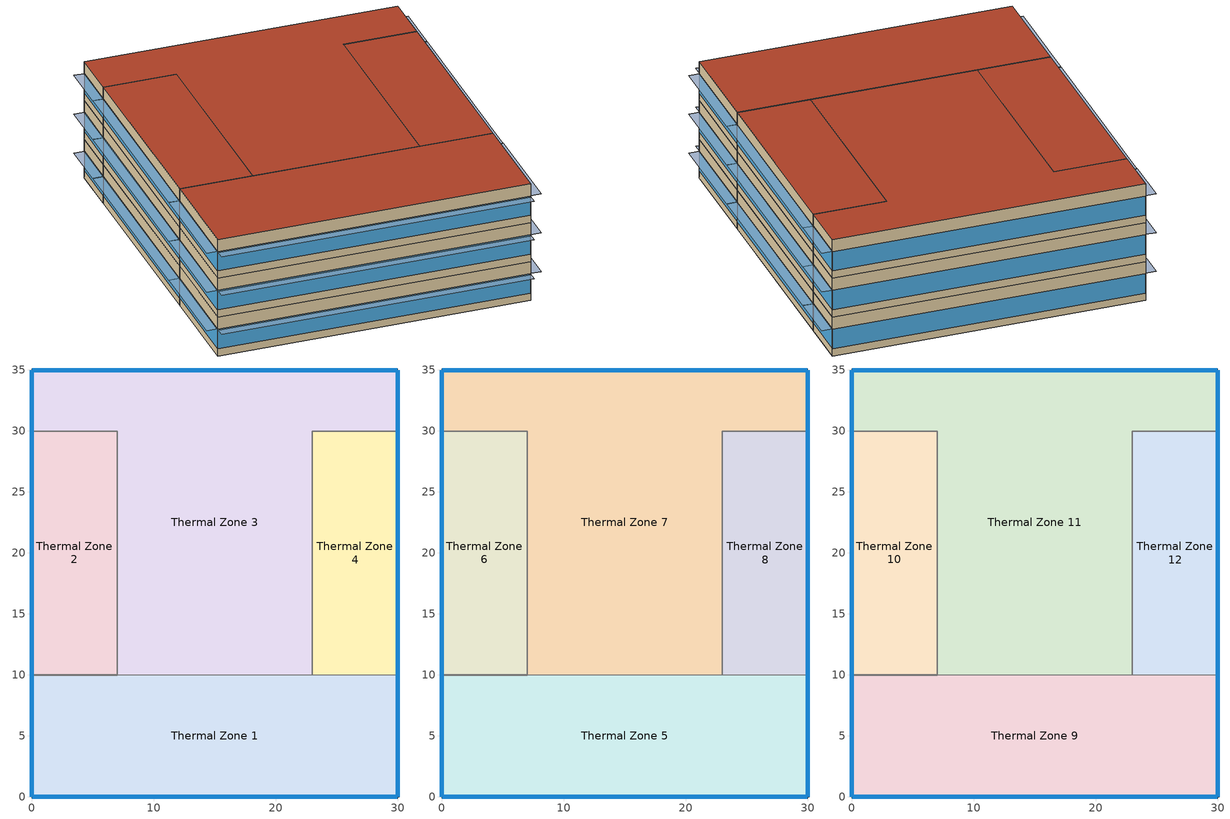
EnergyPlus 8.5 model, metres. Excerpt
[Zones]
Thermal Zone 1
 floor ground (ExtSlabCarpet 4in ClimateZone 1-8): 30,10 30,0 0,0 0,10 z0
 wall outside (Newexteriorwall): 0,10 0,0 30,0 30,10 z0:4
 wall to Thermal Zone 2 (Newinteriorwoodwall Reversed): 7,10 0,10 z0:4
 wall to Thermal Zone 3 (Newinteriorwoodwall Reversed): 23,10 7,10 z0:4
 wall to Thermal Zone 4 (Newinteriorwoodwall Reversed): 30,10 23,10 z0:4
 window (ASHRAE 189.1-2009 ExtWindow ClimateZone 1): 0,9.97 0,0.03 / 30,0.03 30,9.97 z0.76:2.77; 0.03,0 29.97,0 z0.76:2.76
Thermal Zone 2
 floor ground (ExtSlabCarpet 4in ClimateZone 1-8): 0,30 7,30 7,10 0,10 z0
 wall outside (Newexteriorwall): 0,30 0,10 z0:4
 wall to Thermal Zone 3 (Newinteriorwoodwall): 7,10 7,30 0,30 z0:4
 window (ASHRAE 189.1-2009 ExtWindow ClimateZone 1): 0,29.97 0,10.03 z0.76:2.77
Thermal Zone 3
 floor ground (ExtSlabCarpet 4in ClimateZone 1-8): 30,35 30,30 23,30 23,10 7,10 7,30 0,30 0,35 z0
 wall outside (Newexteriorwall): 30,30 30,35 0,35 0,30 z0:4
 wall to Thermal Zone 4 (Newinteriorwoodwall): 23,10 23,30 30,30 z0:4
 window (ASHRAE 189.1-2009 ExtWindow ClimateZone 1): 0,34.97 0,30.03 / 30,30.03 30,34.97 z0.76:2.78; 29.97,35 0.03,35 z0.76:2.76
Thermal Zone 4
 floor ground (ExtSlabCarpet 4in ClimateZone 1-8): 30,30 30,10 23,10 23,30 z0
 wall outside (Newexteriorwall): 30,10 30,30 z0:4
 window (ASHRAE 189.1-2009 ExtWindow ClimateZone 1): 30,10.03 30,29.97 z0.76:2.77
Thermal Zone 5
 floor to Thermal Zone 1 (Interior Floor): 30,10 30,0 0,0 0,10 z4
 wall outside (Newexteriorwall): 0,10 0,0 30,0 30,10 z4:8
 wall to Thermal Zone 6 (Newinteriorwoodwall): 7,10 0,10 z4:8
 wall to Thermal Zone 7 (Newinteriorwoodwall): 23,10 7,10 z4:8
 wall to Thermal Zone 8 (Newinteriorwoodwall): 30,10 23,10 z4:8
 window (ASHRAE 189.1-2009 ExtWindow ClimateZone 1): 0,9.97 0,0.03 / 30,0.03 30,9.97 z4.76:6.77; 0.03,0 29.97,0 z4.76:6.76
Thermal Zone 6
 floor to Thermal Zone 2 (Interior Floor): 7,30 7,10 0,10 0,30 z4
 wall outside (Newexteriorwall): 0,30 0,10 z4:8
 wall to Thermal Zone 7 (Newinteriorwoodwall): 7,10 7,30 0,30 z4:8
 window (ASHRAE 189.1-2009 ExtWindow ClimateZone 1): 0,29.97 0,10.03 z4.76:6.77
Thermal Zone 7
 floor to Thermal Zone 3 (Interior Floor): 30,35 30,30 23,30 23,10 7,10 7,30 0,30 0,35 z4
 wall outside (Newexteriorwall): 30,30 30,35 0,35 0,30 z4:8
 wall to Thermal Zone 8 (Newinteriorwoodwall): 23,10 23,30 30,30 z4:8
 window (ASHRAE 189.1-2009 ExtWindow ClimateZone 1): 0,34.97 0,30.03 / 30,30.03 30,34.97 z4.76:6.78; 29.97,35 0.03,35 z4.76:6.76
Thermal Zone 8
 floor to Thermal Zone 4 (Interior Floor): 30,30 30,10 23,10 23,30 z4
 wall outside (Newexteriorwall): 30,10 30,30 z4:8
 window (ASHRAE 189.1-2009 ExtWindow ClimateZone 1): 30,10.03 30,29.97 z4.76:6.77
Thermal Zone 10
 floor to Thermal Zone 6 (Interior Floor): 7,30 7,10 0,10 0,30 z8
 wall outside (Newexteriorwall): 0,30 0,10 z8:12
 wall to Thermal Zone 11 (Newinteriorwoodwall): 7,10 7,30 0,30 z8:12
 wall to Thermal Zone 9 (Newinteriorwoodwall Reversed): 0,10 7,10 z8:12
 window (ASHRAE 189.1-2009 ExtWindow ClimateZone 1): 0,29.97 0,10.03 z8.76:10.77
 roof outside (ASHRAE 189.1-2009 ExtRoof IEAD ClimateZone 1): 7,10 7,30 0,30 0,10 z12
Thermal Zone 11
 floor to Thermal Zone 7 (Interior Floor): 30,35 30,30 23,30 23,10 7,10 7,30 0,30 0,35 z8
 wall outside (Newexteriorwall): 30,30 30,35 0,35 0,30 z8:12
 wall to Thermal Zone 12 (Newinteriorwoodwall): 23,10 23,30 30,30 z8:12
 wall to Thermal Zone 9 (Newinteriorwoodwall Reversed): 7,10 23,10 z8:12
 window (ASHRAE 189.1-2009 ExtWindow ClimateZone 1): 0,34.97 0,30.03 / 30,30.03 30,34.97 z8.76:10.78; 29.97,35 0.03,35 z8.76:10.76
 roof outside (ASHRAE 189.1-2009 ExtRoof IEAD ClimateZone 1): 23,10 23,30 30,30 30,35 0,35 0,30 7,30 7,10 z12
Thermal Zone 12
 floor to Thermal Zone 8 (Interior Floor): 30,30 30,10 23,10 23,30 z8
 wall outside (Newexteriorwall): 30,10 30,30 z8:12
 wall to Thermal Zone 9 (Newinteriorwoodwall Reversed): 23,10 30,10 z8:12
 window (ASHRAE 189.1-2009 ExtWindow ClimateZone 1): 30,10.03 30,29.97 z8.76:10.77
 roof outside (ASHRAE 189.1-2009 ExtRoof IEAD ClimateZone 1): 30,10 30,30 23,30 23,10 z12
Thermal Zone 9
 floor to Thermal Zone 5 (Interior Floor): 0,10 30,10 30,0 0,0 z8
 wall outside (Newexteriorwall): 0,10 0,0 30,0 30,10 z8:12
 window (ASHRAE 189.1-2009 ExtWindow ClimateZone 1): 0,9.97 0,0.03 / 30,0.03 30,9.97 z8.76:10.77; 0.03,0 29.97,0 z8.76:10.76
 roof outside (ASHRAE 189.1-2009 ExtRoof IEAD ClimateZone 1): 30,0 30,10 0,10 0,0 z12
shading: 29.97,-1 29.97,0 0.03,0 0.03,-1 z2.76; 0,0.03 0,9.97 -1.01,9.97 -1.01,0.03 z2.77; 31.01,0.03 31.01,9.97 30,9.97 30,0.03 z2.77; 0,10.03 0,29.97 -1,29.97 -1,10.03 z10.77; 0,30.03 0,34.97 -1.01,34.97 -1.01,30.03 z10.78; 31.01,30.03 31.01,34.97 30,34.97 30,30.03 z10.78; 31,10.03 31,29.97 30,29.97 30,10.03 z10.77; 0,10.03 0,29.97 -1,29.97 -1,10.03 z2.77; 31.01,30.03 31.01,34.97 30,34.97 30,30.03 z2.78; 0,30.03 0,34.97 -1.01,34.97 -1.01,30.03 z2.78; 31,10.03 31,29.97 30,29.97 30,10.03 z2.77; 31.01,0.03 31.01,9.97 30,9.97 30,0.03 z6.77; 29.97,-1 29.97,0 0.03,0 0.03,-1 z6.76; 0,0.03 0,9.97 -1.01,9.97 -1.01,0.03 z6.77; 0,10.03 0,29.97 -1,29.97 -1,10.03 z6.77; 0,30.03 0,34.97 -1.01,34.97 -1.01,30.03 z6.78; 31.01,30.03 31.01,34.97 30,34.97 30,30.03 z6.78; 31,10.03 31,29.97 30,29.97 30,10.03 z6.77; 29.97,-1 29.97,0 0.03,0 0.03,-1 z10.76; 0,0.03 0,9.97 -1.01,9.97 -1.01,0.03 z10.77; 31.01,0.03 31.01,9.97 30,9.97 30,0.03 z10.77
[Building]
Building 1
[Site:Location]
Rio de Janeiro-Vila Militar: Latitude {deg}=-22.86; Longitude {deg}=-43.41; Time Zone {hr}=-3; Elevation {m}=45
[SizingPeriod:DesignDay] Day of Month=21; Dry-Bulb Temperature Range Modifier Type=DefaultMultipliers; Rain Indicator=No; Snow Indicator=No; Daylight Saving Time Indicator=No
Name | Month | Day Type | Maximum Dry-Bulb Temperature {C} | Daily Dry-Bulb Temperature Range {deltaC} | Humidity Condition Type | Wetbulb or DewPoint at Maximum Dry-Bulb {C} | Barometric Pressure {Pa} | Wind Speed {m/s} | Wind Direction {deg} | Solar Model Indicator | ASHRAE Clear Sky Optical Depth for Beam Irradiance (taub) | ASHRAE Clear Sky Optical Depth for Diffuse Irradiance (taud) | Enthalpy at Maximum Dry-Bulb {J/kg} | Sky Clearness
CAIRO Ann Clg .4% Condns DB=>MWB | 7 | SummerDesignDay | 38.1 | 11.5 | Wetbulb | 21.1 | 100439 | 5.4 | 350 | ASHRAETau | 0.451 | 1.976
CAIRO Ann Clg .4% Condns DP=>MDB | 7 | SummerDesignDay | 27.3 | 11.5 | Dewpoint | 23.1 | 100439 | 5.4 | 350 | ASHRAETau | 0.451 | 1.976
CAIRO Ann Clg .4% Condns Enth=>MDB | 7 | SummerDesignDay | 32 | 11.5 | Enthalpy |  | 100439 | 5.4 | 350 | ASHRAETau | 0.451 | 1.976 | 76100
CAIRO Ann Clg .4% Condns WB=>MDB | 7 | SummerDesignDay | 31.8 | 11.5 | Wetbulb | 24.9 | 100439 | 5.4 | 350 | ASHRAETau | 0.451 | 1.976
CAIRO Ann Htg 99.6% Condns DB | 1 | WinterDesignDay | 7.7 | 0 | Wetbulb | 7.7 | 100439 | 2.3 | 90 | ASHRAEClearSky |  |  |  | 0
CAIRO Ann Htg Wind 99.6% Condns WS=>MCDB | 1 | WinterDesignDay | 14.7 | 0 | Wetbulb | 14.7 | 100439 | 11.6 | 90 | ASHRAEClearSky |  |  |  | 0
CAIRO Ann Hum_n 99.6% Condns DP=>MCDB | 1 | WinterDesignDay | 20.2 | 0 | Dewpoint | -3.9 | 100439 | 2.3 | 90 | ASHRAEClearSky |  |  |  | 0
Piacenza Ann Clg .4% Condns DB=>MWB | 8 | SummerDesignDay | 33.1 | 11.9 | Wetbulb | 22.7 | 99726 | 2.3 | 90 | ASHRAETau | 0.48 | 1.935
Piacenza Ann Clg .4% Condns DP=>MDB | 8 | SummerDesignDay | 27.4 | 11.9 | Dewpoint | 23 | 99726 | 2.3 | 90 | ASHRAETau | 0.48 | 1.935
Piacenza Ann Clg .4% Condns Enth=>MDB | 8 | SummerDesignDay | 30.3 | 11.9 | Enthalpy |  | 99726 | 2.3 | 90 | ASHRAETau | 0.48 | 1.935 | 74900
Piacenza Ann Clg .4% Condns WB=>MDB | 8 | SummerDesignDay | 30.1 | 11.9 | Wetbulb | 24.6 | 99726 | 2.3 | 90 | ASHRAETau | 0.48 | 1.935
Piacenza Ann Htg 99.6% Condns DB | 1 | WinterDesignDay | -6.1 | 0 | Wetbulb | -6.1 | 99726 | 2 | 250 | ASHRAEClearSky |  |  |  | 0
Piacenza Ann Htg Wind 99.6% Condns WS=>MCDB | 1 | WinterDesignDay | 5.8 | 0 | Wetbulb | 5.8 | 99726 | 8.9 | 250 | ASHRAEClearSky |  |  |  | 0
Piacenza Ann Hum_n 99.6% Condns DP=>MCDB | 1 | WinterDesignDay | 3.5 | 0 | Dewpoint | -11.3 | 99726 | 2 | 250 | ASHRAEClearSky |  |  |  | 0
[Material] Thermal Absorptance=0.9
Name | Roughness | Thickness {m} | Conductivity {W/m-K} | Density {kg/m3} | Specific Heat {J/kg-K} | Solar Absorptance | Visible Absorptance
1/2IN Gypsum | Smooth | 0.0127 | 0.16 | 784.9 | 830 | 0.4 | 0.4
1IN Stucco | Smooth | 0.0253 | 0.6918 | 1858 | 837 | 0.92 | 0.92
8IN Concrete HW | MediumRough | 0.2033 | 1.7296 | 2243 | 837 | 0.65 | 0.65
F16 Acoustic tile | MediumSmooth | 0.0191 | 0.06 | 368 | 590 | 0.3 | 0.3
G01a 19mm gypsum board | MediumSmooth | 0.019 | 0.16 | 800 | 1090 | 0.4 | 0.4
G05 25mm wood | MediumSmooth | 0.0254 | 0.15 | 608 | 1630 | 0.5 | 0.5
M11 100mm lightweight concrete | MediumRough | 0.1016 | 0.53 | 1280 | 840 | 0.5 | 0.5
MAT-CC05 4 HW CONCRETE | Rough | 0.1016 | 1.311 | 2240 | 836.8 | 0.85 | 0.85
Metal Decking | MediumSmooth | 0.0015 | 45.006 | 7680 | 418.4 | 0.6 | 0.6
Roof Insulation [18] | MediumRough | 0.1693 | 0.049 | 265 | 836.8 | 0.7 | 0.7
Roof Membrane | VeryRough | 0.0095 | 0.16 | 1121.29 | 1460 | 0.7 | 0.7
Wall Insulation [44] | MediumRough | 0.1104 | 0.0432 | 91 | 837 | 0.5 | 0.5
[Material:AirGap]
Name | Thermal Resistance {m2-K/W}
F04 Wall air space resistance | 0.15
F05 Ceiling air space resistance | 0.18
[Material:NoMass]
CP02 CARPET PAD: Roughness=Smooth; Thermal Resistance {m2-K/W}=0.1; Thermal Absorptance=0.9; Solar Absorptance=0.8; Visible Absorptance=0.8
[WindowMaterial:Glazing]
Theoretical Glass [167]: Optical Data Type=SpectralAverage; Thickness {m}=0.003; Solar Transmittance at Normal Incidence=0.2374; Front Side Solar Reflectance at Normal Incidence=0.7126; Back Side Solar Reflectance at Normal Incidence=0; Visible Transmittance at Normal Incidence=0.2512; Front Side Visible Reflectance at Normal Incidence=0.6988; Back Side Visible Reflectance at Normal Incidence=0; Infrared Transmittance at Normal Incidence=0; Front Side Infrared Hemispherical Emissivity=0.985; Back Side Infrared Hemispherical Emissivity=0.985; Conductivity {W/m-K}=2.1073; Dirt Correction Factor for Solar and Visible Transmittance=1; Solar Diffusing=No
[Construction]
ASHRAE 189.1-2009 ExtRoof IEAD ClimateZone 1: Roof Membrane, Roof Insulation [18], Metal Decking
ASHRAE 189.1-2009 ExtWindow ClimateZone 1: Theoretical Glass [167]
ExtSlabCarpet 4in ClimateZone 1-8: MAT-CC05 4 HW CONCRETE, CP02 CARPET PAD
Interior Floor: F16 Acoustic tile, F05 Ceiling air space resistance, M11 100mm lightweight concrete
Newexteriorwall: 1IN Stucco, 8IN Concrete HW, Wall Insulation [44], 1/2IN Gypsum
Newinteriorwoodwall: G05 25mm wood, F04 Wall air space resistance, G01a 19mm gypsum board
Newinteriorwoodwall Reversed: G01a 19mm gypsum board, F04 Wall air space resistance, G05 25mm wood
[Zone]
Thermal Zone 1; Thermal Zone 10; Thermal Zone 11; Thermal Zone 12; Thermal Zone 2; Thermal Zone 3; Thermal Zone 4; Thermal Zone 5; Thermal Zone 6; Thermal Zone 7; Thermal Zone 8; Thermal Zone 9
[ZoneControl:Thermostat] Control Object Type 1=ThermostatSetpoint:DualSetpoint
Name | Zone or ZoneList | Control Type Schedule | Control Name 1
Thermal Zone 1 Thermostat | Thermal Zone 1 | Thermal Zone 1 Thermostat Schedule | Thermal Zone 1 Thermostat 1
Thermal Zone 10 Thermostat | Thermal Zone 10 | Thermal Zone 10 Thermostat Schedule | Thermal Zone 10 Thermostat
Thermal Zone 11 Thermostat | Thermal Zone 11 | Thermal Zone 11 Thermostat Schedule | Thermal Zone 11 Thermostat
Thermal Zone 12 Thermostat | Thermal Zone 12 | Thermal Zone 12 Thermostat Schedule | Thermal Zone 12 Thermostat
Thermal Zone 2 Thermostat | Thermal Zone 2 | Thermal Zone 2 Thermostat Schedule | Thermal Zone 2 Thermostat
Thermal Zone 3 Thermostat | Thermal Zone 3 | Thermal Zone 3 Thermostat Schedule | Thermal Zone 3 Thermostat
Thermal Zone 4 Thermostat | Thermal Zone 4 | Thermal Zone 4 Thermostat Schedule | Thermal Zone 4 Thermostat
Thermal Zone 6 Thermostat | Thermal Zone 6 | Thermal Zone 6 Thermostat Schedule | Thermal Zone 6 Thermostat
Thermal Zone 7 Thermostat | Thermal Zone 7 | Thermal Zone 7 Thermostat Schedule | Thermal Zone 7 Thermostat
Thermal Zone 8 Thermostat | Thermal Zone 8 | Thermal Zone 8 Thermostat Schedule | Thermal Zone 8 Thermostat
Thermal Zone 9 Thermostat | Thermal Zone 9 | Thermal Zone 9 Thermostat Schedule | Thermal Zone 9 Thermostat 1
[ThermostatSetpoint:DualSetpoint] Heating Setpoint Temperature Schedule=Medium Office HtgSetp; Cooling Setpoint Temperature Schedule=Medium Office ClgSetp
Thermal Zone 1 Thermostat 1; Thermal Zone 10 Thermostat; Thermal Zone 11 Thermostat; Thermal Zone 12 Thermostat; Thermal Zone 2 Thermostat; Thermal Zone 3 Thermostat; Thermal Zone 4 Thermostat; Thermal Zone 6 Thermostat; Thermal Zone 7 Thermostat; Thermal Zone 8 Thermostat; Thermal Zone 9 Thermostat 1
[Sizing:Zone] Zone Cooling Design Supply Air Temperature Input Method=SupplyAirTemperature; Zone Cooling Design Supply Air Temperature {C}=14; Zone Cooling Design Supply Air Temperature Difference {deltaC}=11.11; Zone Heating Design Supply Air Temperature Input Method=SupplyAirTemperature; Zone Heating Design Supply Air Temperature {C}=40; Zone Heating Design Supply Air Temperature Difference {deltaC}=11.11; Zone Cooling Design Supply Air Humidity Ratio {kgWater/kgDryAir}=0.0085; Zone Heating Design Supply Air Humidity Ratio {kgWater/kgDryAir}=0.008; Cooling Design Air Flow Method=DesignDay; Cooling Design Air Flow Rate {m3/s}=0; Cooling Minimum Air Flow per Zone Floor Area {m3/s-m2}=0.000762; Cooling Minimum Air Flow {m3/s}=0; Cooling Minimum Air Flow Fraction=0; Heating Design Air Flow Method=DesignDay; Heating Design Air Flow Rate {m3/s}=0; Heating Maximum Air Flow per Zone Floor Area {m3/s-m2}=0.002032; Heating Maximum Air Flow {m3/s}=0.141576; Heating Maximum Air Flow Fraction=0.3; Account for Dedicated Outdoor Air System=No
Name | Design Specification Outdoor Air Object | Design Specification Zone Air Distribution Object
Thermal Zone 1 | 189.1-2009 - Office - BreakRoom - CZ1-3 Ventilation | Thermal Zone 1 Design Spec Zone Air Dist
Thermal Zone 10 | 189.1-2009 - Office - ClosedOffice - CZ1-3 Ventilation | Thermal Zone 10 Design Spec Zone Air Dist
Thermal Zone 11 | 189.1-2009 - Office - OpenOffice - CZ1-3 Ventilation | Thermal Zone 11 Design Spec Zone Air Dist
Thermal Zone 12 | 189.1-2009 - Office - ClosedOffice - CZ1-3 Ventilation | Thermal Zone 12 Design Spec Zone Air Dist
Thermal Zone 2 | 189.1-2009 - Office - ClosedOffice - CZ1-3 Ventilation | Thermal Zone 2 Design Spec Zone Air Dist
Thermal Zone 3 | 189.1-2009 - Office - OpenOffice - CZ1-3 Ventilation | Thermal Zone 3 Design Spec Zone Air Dist
Thermal Zone 4 | 189.1-2009 - Office - ClosedOffice - CZ1-3 Ventilation | Thermal Zone 4 Design Spec Zone Air Dist
Thermal Zone 6 | 189.1-2009 - Office - ClosedOffice - CZ1-3 Ventilation | Thermal Zone 6 Design Spec Zone Air Dist
Thermal Zone 7 | 189.1-2009 - Office - OpenOffice - CZ1-3 Ventilation | Thermal Zone 7 Design Spec Zone Air Dist
Thermal Zone 8 | 189.1-2009 - Office - ClosedOffice - CZ1-3 Ventilation | Thermal Zone 8 Design Spec Zone Air Dist
Thermal Zone 9 | 189.1-2009 - Office - BreakRoom - CZ1-3 Ventilation | Thermal Zone 9 Design Spec Zone Air Dist
[DesignSpecification:ZoneAirDistribution] Zone Air Distribution Effectiveness in Cooling Mode=1; Zone Air Distribution Effectiveness in Heating Mode=1
Thermal Zone 1 Design Spec Zone Air Dist; Thermal Zone 10 Design Spec Zone Air Dist; Thermal Zone 11 Design Spec Zone Air Dist; Thermal Zone 12 Design Spec Zone Air Dist; Thermal Zone 2 Design Spec Zone Air Dist; Thermal Zone 3 Design Spec Zone Air Dist; Thermal Zone 4 Design Spec Zone Air Dist; Thermal Zone 6 Design Spec Zone Air Dist; Thermal Zone 7 Design Spec Zone Air Dist; Thermal Zone 8 Design Spec Zone Air Dist; Thermal Zone 9 Design Spec Zone Air Dist
[DesignSpecification:OutdoorAir] Outdoor Air Method=Sum; Outdoor Air Flow per Zone Floor Area {m3/s-m2}=0; Outdoor Air Flow per Zone {m3/s}=0; Outdoor Air Flow Air Changes per Hour {1/hr}=0
Name | Outdoor Air Flow per Person {m3/s-person}
189.1-2009 - Office - BreakRoom - CZ1-3 Ventilation | 0.00707921
189.1-2009 - Office - ClosedOffice - CZ1-3 Ventilation; 189.1-2009 - Office - OpenOffice - CZ1-3 Ventilation | 0.00943895
[ZoneVentilation:DesignFlowRate] Design Flow Rate Calculation Method=Flow/Person
Name | Zone or ZoneList | Schedule | Flow Rate per Person {m3/s-person}
Thermal Zone 1 Ventilation per Person | Thermal Zone 1 | Office Misc Occ | 0.00707921
Thermal Zone 10 Ventilation per Person | Thermal Zone 10 | Office Work Occ | 0.00943895
Thermal Zone 11 Ventilation per Person | Thermal Zone 11 | Medium Office Bldg Occ | 0.00943895
Thermal Zone 12 Ventilation per Person | Thermal Zone 12 | Office Work Occ | 0.00943895
Thermal Zone 2 Ventilation per Person | Thermal Zone 2 | Office Work Occ | 0.00943895
Thermal Zone 3 Ventilation per Person | Thermal Zone 3 | Medium Office Bldg Occ | 0.00943895
Thermal Zone 4 Ventilation per Person | Thermal Zone 4 | Office Work Occ | 0.00943895
Thermal Zone 6 Ventilation per Person | Thermal Zone 6 | Office Work Occ | 0.00943895
Thermal Zone 7 Ventilation per Person | Thermal Zone 7 | Medium Office Bldg Occ | 0.00943895
Thermal Zone 8 Ventilation per Person | Thermal Zone 8 | Office Work Occ | 0.00943895
Thermal Zone 9 Ventilation per Person | Thermal Zone 9 | Office Misc Occ | 0.00707921
[Zone equipment]
Thermal Zone 1: Thermal Zone 1 Ideal Loads Air System
Thermal Zone 10: Thermal Zone 10 Ideal Loads Air System
Thermal Zone 11: Thermal Zone 11 Ideal Loads Air System
Thermal Zone 12: Thermal Zone 12 Ideal Loads Air System
Thermal Zone 2: Thermal Zone 2 Ideal Loads Air System
Thermal Zone 3: Thermal Zone 3 Ideal Loads Air System
Thermal Zone 4: Thermal Zone 4 Ideal Loads Air System
Thermal Zone 6: Thermal Zone 6 Ideal Loads Air System
Thermal Zone 7: Thermal Zone 7 Ideal Loads Air System
Thermal Zone 8: Thermal Zone 8 Ideal Loads Air System
Thermal Zone 9: Thermal Zone 9 Ideal Loads Air System
[ZoneHVAC:IdealLoadsAirSystem] Maximum Heating Supply Air Temperature {C}=50; Minimum Cooling Supply Air Temperature {C}=13; Maximum Heating Supply Air Humidity Ratio {kgWater/kgDryAir}=0.0156; Minimum Cooling Supply Air Humidity Ratio {kgWater/kgDryAir}=0.0077; Heating Limit=NoLimit; Cooling Limit=NoLimit; Dehumidification Control Type=ConstantSensibleHeatRatio; Cooling Sensible Heat Ratio=0.7; Humidification Control Type=None; Demand Controlled Ventilation Type=None; Outdoor Air Economizer Type=NoEconomizer; Heat Recovery Type=None; Sensible Heat Recovery Effectiveness=0.7; Latent Heat Recovery Effectiveness=0.65
Thermal Zone 1 Ideal Loads Air System; Thermal Zone 10 Ideal Loads Air System; Thermal Zone 11 Ideal Loads Air System; Thermal Zone 12 Ideal Loads Air System; Thermal Zone 2 Ideal Loads Air System; Thermal Zone 3 Ideal Loads Air System; Thermal Zone 4 Ideal Loads Air System; Thermal Zone 6 Ideal Loads Air System; Thermal Zone 7 Ideal Loads Air System; Thermal Zone 8 Ideal Loads Air System; Thermal Zone 9 Ideal Loads Air System
[Schedule:Compact]
Thermal Zone 1 Thermostat Schedule; Thermal Zone 10 Thermostat Schedule; Thermal Zone 11 Thermostat Schedule; Thermal Zone 12 Thermostat Schedule; Thermal Zone 2 Thermostat Schedule; Thermal Zone 3 Thermostat Schedule; Thermal Zone 4 Thermostat Schedule; Thermal Zone 6 Thermostat Schedule; Thermal Zone 7 Thermostat Schedule; Thermal Zone 8 Thermostat Schedule; Thermal Zone 9 Thermostat Schedule: Through: 12/31, For: AllDays, Until: 24:00, 4
[Schedule:Day:Interval]
Medium Office HtgSetp Rule 1 Day Schedule; Medium Office HtgSetp Summer Design Day: No, 24:00, 15.6
Medium Office HtgSetp Default Schedule: No, 06:00, 15.6, 22:00, 21, 24:00, 15.6
Medium Office HtgSetp Rule 2 Day Schedule: No, 06:00, 15.6, 18:00, 21, 24:00, 15.6
Medium Office HtgSetp Winter Design Day: No, 24:00, 21
Medium Office ClgSetp Rule 1 Day Schedule; Medium Office ClgSetp Winter Design Day: No, 24:00, 26.7
Medium Office ClgSetp Default Schedule; Medium Office ClgSetp Summer Design Day: No, 06:00, 26.7, 22:00, 24, 24:00, 26.7
Medium Office ClgSetp Rule 2 Day Schedule: No, 06:00, 26.7, 18:00, 24, 24:00, 26.7
Medium Office Bldg Occ Default Schedule: No, 06:00, 0, 07:00, 0.1, 08:00, 0.2, 12:00, 0.95, 13:00, 0.5, 17:00, 0.95, 18:00, 0.7, 20:00, 0.4, 22:00, 0.1, 24:00, 0.05
Medium Office Bldg Occ Rule 1 Day Schedule; Medium Office Bldg Occ Winter Design Day; Office Bldg Occ Rule 1 Day Schedule; Office Bldg Occ Rule 1 Day Schedule 1; Office Bldg Occ Winter Design Day; Office Bldg Occ Winter Design Day 1: No, 24:00, 0
Medium Office Bldg Occ Rule 2 Day Schedule: No, 06:00, 0, 08:00, 0.1, 14:00, 0.5, 17:00, 0.1, 24:00, 0
Medium Office Bldg Occ Summer Design Day; Office Bldg Occ Summer Design Day; Office Bldg Occ Summer Design Day 1: No, 06:00, 0, 22:00, 1, 24:00, 0.05
Office Bldg Occ Default Schedule: No, 06:00, 0, 07:00, 0.1, 08:00, 0.2, 12:00, 0.85, 13:00, 0.5, 17:00, 0.85, 18:00, 0.7, 20:00, 0.4, 22:00, 0.1, 24:00, 0.05
Office Bldg Occ Default Schedule 1: No, 06:00, 0, 07:00, 0.1, 08:00, 0.2, 20:00, 0.4, 22:00, 0.1, 24:00, 0.05
Office Bldg Occ Rule 2 Day Schedule: No, 06:00, 0, 08:00, 0.1, 14:00, 0.4, 17:00, 0.1, 24:00, 0
Office Bldg Occ Rule 2 Day Schedule 1: No, 06:00, 0, 08:00, 0.1, 14:00, 0.25, 17:00, 0.1, 24:00, 0
[Schedule:Week:Daily]
Schedule:Week:Daily {ea927cb6-9212-440e-832b-49aabc5a29f3}: Medium Office HtgSetp Rule 1 Day Schedule, Medium Office HtgSetp Default Schedule, Medium Office HtgSetp Default Schedule, Medium Office HtgSetp Default Schedule, Medium Office HtgSetp Default Schedule, Medium Office HtgSetp Default Schedule, Medium Office HtgSetp Rule 2 Day Schedule, Medium Office HtgSetp Default Schedule, Medium Office HtgSetp Summer Design Day, Medium Office HtgSetp Winter Design Day, Medium Office HtgSetp Default Schedule, Medium Office HtgSetp Default Schedule
Schedule:Week:Daily {dbc1f93b-2336-4111-9f0d-784d6ac30bde}: Medium Office ClgSetp Rule 1 Day Schedule, Medium Office ClgSetp Default Schedule, Medium Office ClgSetp Default Schedule, Medium Office ClgSetp Default Schedule, Medium Office ClgSetp Default Schedule, Medium Office ClgSetp Default Schedule, Medium Office ClgSetp Rule 2 Day Schedule, Medium Office ClgSetp Default Schedule, Medium Office ClgSetp Summer Design Day, Medium Office ClgSetp Winter Design Day, Medium Office ClgSetp Default Schedule, Medium Office ClgSetp Default Schedule
Schedule:Week:Daily {6d623add-085a-48d2-a2df-5810508a4811}: Medium Office Bldg Occ Rule 1 Day Schedule, Medium Office Bldg Occ Default Schedule, Medium Office Bldg Occ Default Schedule, Medium Office Bldg Occ Default Schedule, Medium Office Bldg Occ Default Schedule, Medium Office Bldg Occ Default Schedule, Medium Office Bldg Occ Rule 2 Day Schedule, Medium Office Bldg Occ Default Schedule, Medium Office Bldg Occ Summer Design Day, Medium Office Bldg Occ Winter Design Day, Medium Office Bldg Occ Default Schedule, Medium Office Bldg Occ Default Schedule
Schedule:Week:Daily {2e2b9082-60ac-4b4c-a77a-97b74d300120}: Office Bldg Occ Rule 1 Day Schedule 1, Office Bldg Occ Default Schedule 1, Office Bldg Occ Default Schedule 1, Office Bldg Occ Default Schedule 1, Office Bldg Occ Default Schedule 1, Office Bldg Occ Default Schedule 1, Office Bldg Occ Rule 2 Day Schedule 1, Office Bldg Occ Default Schedule 1, Office Bldg Occ Summer Design Day 1, Office Bldg Occ Winter Design Day 1, Office Bldg Occ Default Schedule 1, Office Bldg Occ Default Schedule 1
Schedule:Week:Daily {4dc58e45-595e-4031-8661-141a2cdc6679}: Office Bldg Occ Rule 1 Day Schedule, Office Bldg Occ Default Schedule, Office Bldg Occ Default Schedule, Office Bldg Occ Default Schedule, Office Bldg Occ Default Schedule, Office Bldg Occ Default Schedule, Office Bldg Occ Rule 2 Day Schedule, Office Bldg Occ Default Schedule, Office Bldg Occ Summer Design Day, Office Bldg Occ Winter Design Day, Office Bldg Occ Default Schedule, Office Bldg Occ Default Schedule
[Schedule:Year]
Medium Office HtgSetp: Schedule:Week:Daily {ea927cb6-9212-440e-832b-49aabc5a29f3}, 1, 1, 12, 31
Medium Office ClgSetp: Schedule:Week:Daily {dbc1f93b-2336-4111-9f0d-784d6ac30bde}, 1, 1, 12, 31
Medium Office Bldg Occ: Schedule:Week:Daily {6d623add-085a-48d2-a2df-5810508a4811}, 1, 1, 12, 31
Office Misc Occ: Schedule:Week:Daily {2e2b9082-60ac-4b4c-a77a-97b74d300120}, 1, 1, 12, 31
Office Work Occ: Schedule:Week:Daily {4dc58e45-595e-4031-8661-141a2cdc6679}, 1, 1, 12, 31
